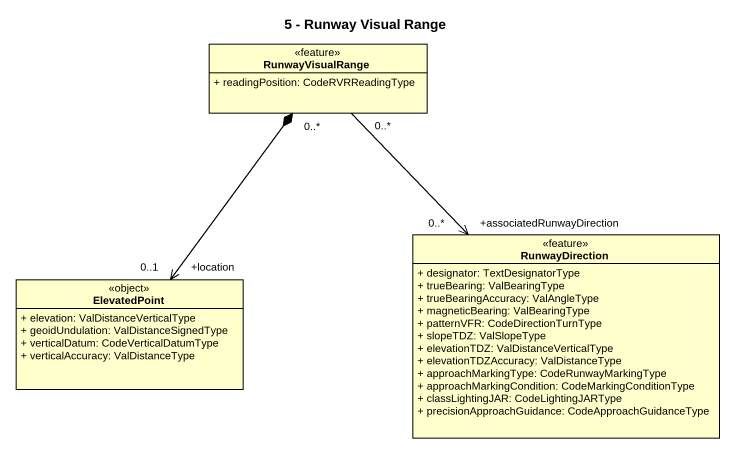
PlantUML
@startuml
title 5 - Runway Visual Range
hide circle
hide empty members
skinparam classAttributeIconSize 0
class RunwayVisualRange <<feature>> {
  + readingPosition: CodeRVRReadingType
}
class RunwayDirection <<feature>> {
  + designator: TextDesignatorType
  + trueBearing: ValBearingType
  + trueBearingAccuracy: ValAngleType
  + magneticBearing: ValBearingType
  + patternVFR: CodeDirectionTurnType
  + slopeTDZ: ValSlopeType
  + elevationTDZ: ValDistanceVerticalType
  + elevationTDZAccuracy: ValDistanceType
  + approachMarkingType: CodeRunwayMarkingType
  + approachMarkingCondition: CodeMarkingConditionType
  + classLightingJAR: CodeLightingJARType
  + precisionApproachGuidance: CodeApproachGuidanceType
}
class ElevatedPoint <<object>> {
  + elevation: ValDistanceVerticalType
  + geoidUndulation: ValDistanceSignedType
  + verticalDatum: CodeVerticalDatumType
  + verticalAccuracy: ValDistanceType
}
RunwayVisualRange "0..*" --> "+associatedRunwayDirection\n0..*" RunwayDirection
RunwayVisualRange "0..*" *--> "+location\n0..1" ElevatedPoint
@enduml
